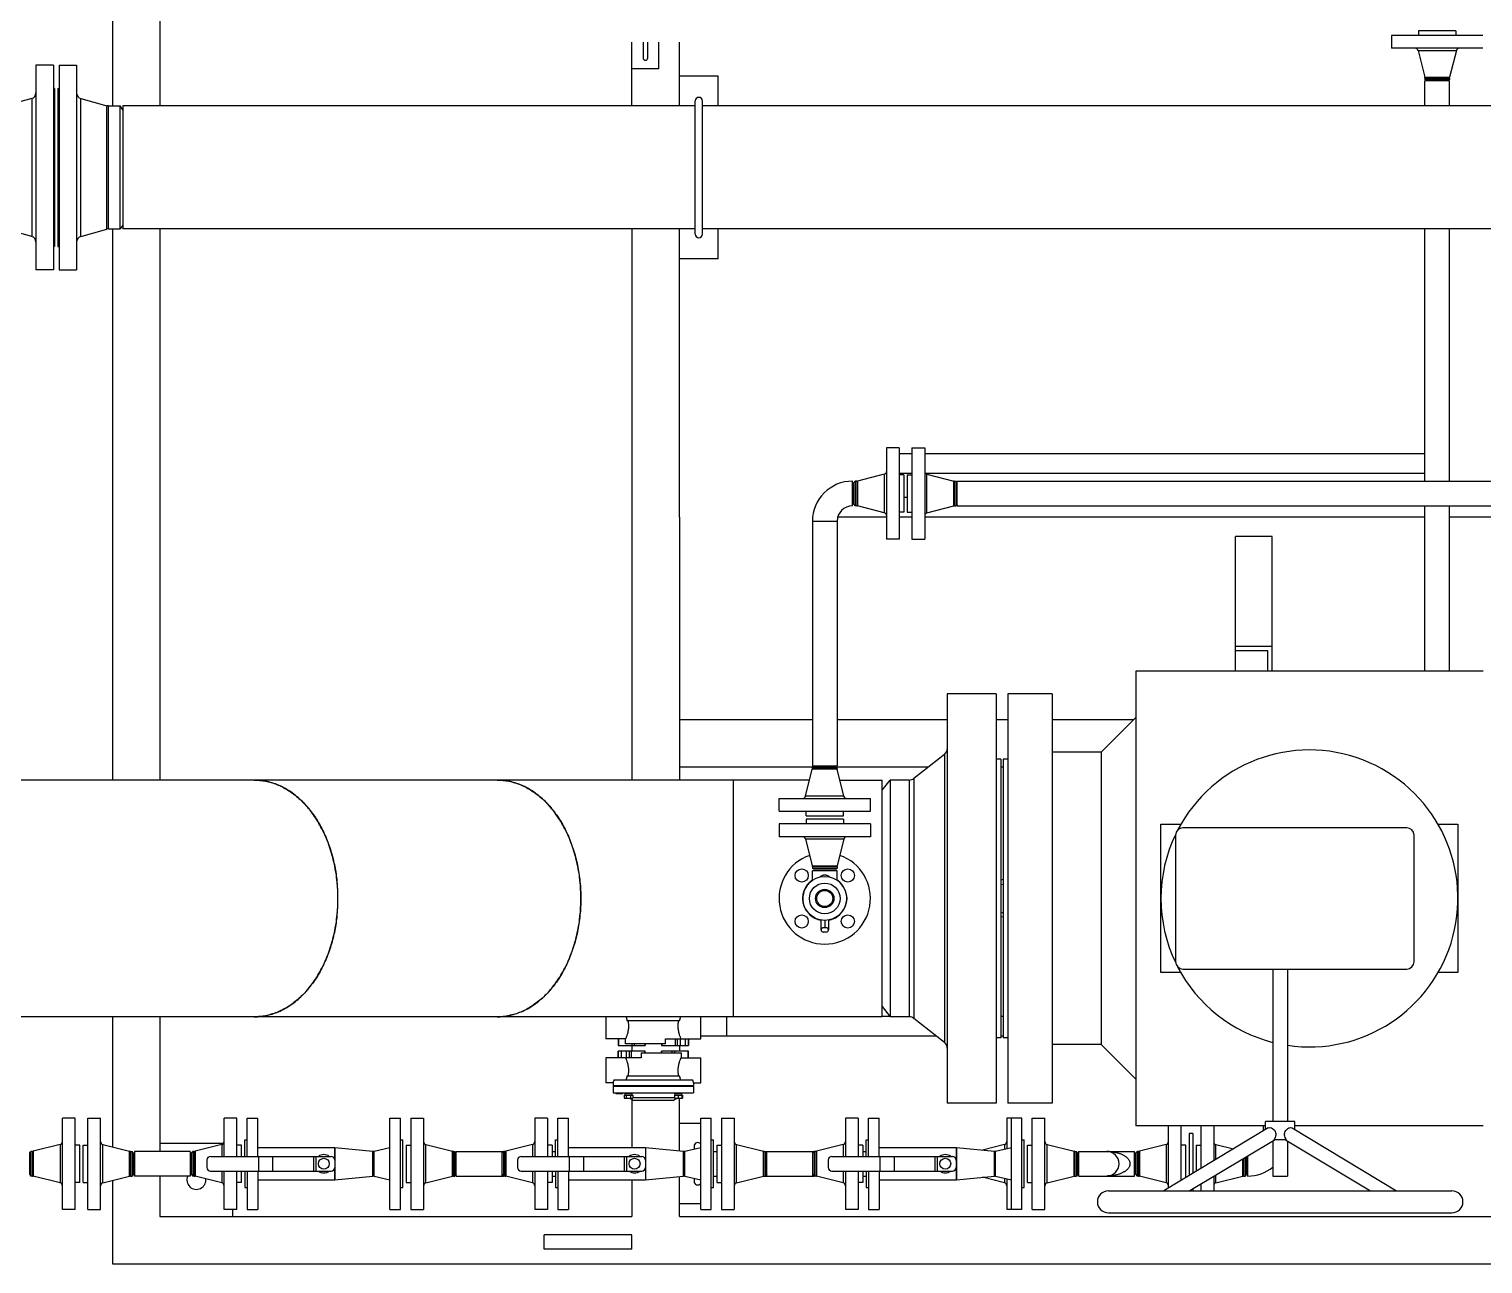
# Model space of a CAD drawing. Header units: millimetres. Extents: x 18255 to 228708, y -2217 to 146640.
# Drawn here: x 84475 to 86464, y 90208 to 91898 of the extents above; entities that cross this region are included whole.
import ezdxf

# ---------------------------------------------------------------- set-up
doc = ezdxf.new("R2010")
doc.units = ezdxf.units.MM
doc.layers.add('设备', color=8, linetype='Continuous')

msp = doc.modelspace()

# ---------------------------------------------------------------- linework, layer by layer
at = {"layer": '设备'}
for p, q in [((84588.9, 91991.5), (84588.9, 91792.5)), ((84653.9, 91991.5), (84653.9, 91792.5)), ((85299.6, 91792.5), (85299.6, 91879.8)), ((85314.9, 91879.8), (85314.9, 91858.3)), ((85321.4, 91858.3), (85321.4, 91879.8)), ((85336.6, 91843.3), (85336.6, 91879.8)), ((85364.6, 91792.5), (85364.6, 91879.8)), ((86338.7, 91889), (86338.7, 91871.5)), ((86463.7, 91889), (86338.7, 91889)), ((86375.7, 91895.4), (86375.7, 91889)), ((86426.7, 91895.4), (86375.7, 91895.4)), ((86426.7, 91895.4), (86426.7, 91889)), ((86463.7, 91871.5), (86338.7, 91871.5)), ((86375, 91868.5), (86384.2, 91831.7)), ((86375, 91868.5), (86427.4, 91868.5)), ((86427.4, 91868.5), (86418.2, 91831.7)), ((84484.4, 91848.3), (84484.4, 91568.3)), ((84508.3, 91848.3), (84484.4, 91848.3)), ((84508.3, 91848.3), (84508.3, 91568.3)), ((84516, 91848.3), (84516, 91568.3)), ((84516, 91848.3), (84539.9, 91848.3)), ((84539.9, 91848.3), (84539.9, 91568.3)), ((85336.6, 91843.3), (85299.6, 91843.3)), ((85417.6, 91833.3), (85364.6, 91833.3)), ((85417.6, 91792.5), (85417.6, 91833.3)), ((86384.4, 91830.7), (86384.2, 91831.7)), ((86384.2, 91831.7), (86418.2, 91831.7)), ((86384.4, 91830.7), (86384.4, 91828.6)), ((86384.4, 91830.7), (86418.1, 91830.7)), ((86386.4, 91827), (86384.4, 91828.6)), ((86384.4, 91828.6), (86418.1, 91828.6)), ((86384.4, 91792.5), (86384.4, 91827)), ((86418.1, 91827), (86384.4, 91827)), ((86416.1, 91827), (86418.1, 91828.6)), ((86418.1, 91830.7), (86418.2, 91831.7)), ((86418.1, 91830.7), (86418.1, 91828.6)), ((86418.1, 91792.5), (86418.1, 91827)), ((84478.6, 91802.7), (84457.4, 91796.8)), ((84478.6, 91802.7), (84478.6, 91614)), ((84509.9, 91816.3), (84508.3, 91816.3)), ((84509.9, 91816.3), (84509.9, 91600.3)), ((84514.4, 91816.3), (84514.4, 91600.3)), ((84514.4, 91816.3), (84516, 91816.3)), ((84545.8, 91614), (84545.8, 91802.7)), ((84545.8, 91802.7), (84581.4, 91792.8)), ((85386.1, 91617.3), (85386.1, 91799.3)), ((85396.1, 91617.3), (85396.1, 91799.3)), ((84581.4, 91623.9), (84581.4, 91792.8)), ((84583.5, 91792.5), (84581.4, 91792.8)), ((84583.5, 91624.2), (84583.5, 91792.5)), ((84583.5, 91792.5), (84599.5, 91792.5)), ((84603.4, 91787.3), (84599.5, 91792.5)), ((84599.5, 91624.2), (84599.5, 91792.5)), ((84603.4, 91792.5), (84603.4, 91624.2)), ((85386.1, 91792.5), (84603.4, 91792.5)), ((86907.4, 91792.5), (85396.1, 91792.5)), ((84478.6, 91614), (84457.4, 91619.9)), ((84545.8, 91614), (84581.4, 91623.9)), ((84583.5, 91624.2), (84581.4, 91623.9)), ((84583.5, 91624.2), (84599.5, 91624.2)), ((84588.9, 91624.2), (84588.9, 91229.8)), ((84603.4, 91629.3), (84599.5, 91624.2)), ((85386.1, 91624.2), (84603.4, 91624.2)), ((84653.9, 91624.2), (84653.9, 91229.8)), ((85299.6, 91624.2), (85299.6, 91229.8)), ((85364.6, 91229.8), (85364.6, 91624.2)), ((86907.4, 91624.2), (85396.1, 91624.2)), ((85417.6, 91583.3), (85417.6, 91624.2)), ((86384.4, 91279.2), (86384.4, 91624.2)), ((86418.1, 91279.2), (86418.1, 91624.2)), ((84509.9, 91600.3), (84508.3, 91600.3)), ((84514.4, 91600.3), (84516, 91600.3)), ((85417.6, 91583.3), (85364.6, 91583.3)), ((84508.3, 91568.3), (84484.4, 91568.3)), ((84516, 91568.3), (84539.9, 91568.3)), ((85647.9, 91324.8), (85647.9, 91199.8)), ((85665.4, 91324.8), (85647.9, 91324.8)), ((85665.4, 91324.8), (85665.4, 91199.8)), ((85682.7, 91324.8), (85682.7, 91199.8)), ((85682.7, 91324.8), (85700.2, 91324.8)), ((85700.2, 91324.8), (85700.2, 91199.8)), ((85682.7, 91316.8), (85665.4, 91316.8)), ((86384.4, 91316.8), (85700.2, 91316.8)), ((85644.9, 91288.6), (85608.1, 91279.3)), ((85644.9, 91288.6), (85644.9, 91236.1)), ((85682.7, 91289.8), (85665.4, 91289.8)), ((85671.8, 91287.8), (85665.4, 91287.8)), ((85671.8, 91287.8), (85671.8, 91236.8)), ((85676.3, 91287.8), (85676.3, 91236.8)), ((85676.3, 91287.8), (85682.7, 91287.8)), ((86384.4, 91289.8), (85701.2, 91289.8)), ((85703.2, 91236.1), (85703.2, 91288.6)), ((85703.2, 91288.6), (85740, 91279.3)), ((85601.4, 91245.5), (85601.4, 91279.2)), ((85603.4, 91277.2), (85604.9, 91279.2)), ((85603.4, 91247.5), (85603.4, 91277.2)), ((85604.9, 91279.2), (85604.9, 91245.5)), ((85607.1, 91279.2), (85604.9, 91279.2)), ((85607.1, 91279.2), (85608.1, 91279.3)), ((85607.1, 91279.2), (85607.1, 91245.5)), ((85608.1, 91279.3), (85608.1, 91245.4)), ((85740, 91245.4), (85740, 91279.3)), ((85741, 91279.2), (85740, 91279.3)), ((85741, 91245.5), (85741, 91279.2)), ((85741, 91279.2), (85743.2, 91279.2)), ((85744.7, 91277.2), (85743.2, 91279.2)), ((85743.2, 91245.5), (85743.2, 91279.2)), ((85744.7, 91245.5), (85744.7, 91279.2)), ((85744.7, 91279.2), (87069.3, 91279.2)), ((85603.4, 91256.8), (85601.4, 91256.8)), ((85603.4, 91247.5), (85604.9, 91245.5)), ((85607.1, 91245.5), (85604.9, 91245.5)), ((85607.1, 91245.5), (85608.1, 91245.4)), ((85644.9, 91236.1), (85608.1, 91245.4)), ((85676.3, 91256.8), (85671.8, 91256.8)), ((85703.2, 91236.1), (85740, 91245.4)), ((85741, 91245.5), (85740, 91245.4)), ((85741, 91245.5), (85743.2, 91245.5)), ((85744.7, 91247.5), (85743.2, 91245.5)), ((85744.7, 91245.5), (87069.3, 91245.5)), ((86384.4, 91019.3), (86384.4, 91245.5)), ((86418.1, 91019.3), (86418.1, 91245.5)), ((84588.9, 91229.8), (84588.9, 90870.3)), ((84653.9, 91229.8), (84653.9, 90870.3)), ((85299.6, 91229.8), (85299.6, 90870.3)), ((85364.6, 91229.8), (85364.6, 90870.3)), ((85546.6, 91224.3), (85546.6, 90889.6)), ((85546.6, 91224.3), (85580.3, 91224.3)), ((85647.9, 91229.8), (85580.3, 91229.8)), ((85580.3, 91224.3), (85580.3, 90889.6)), ((85671.8, 91236.8), (85665.4, 91236.8)), ((85682.7, 91229.8), (85665.4, 91229.8)), ((85676.3, 91236.8), (85682.7, 91236.8)), ((86384.4, 91229.8), (85700.2, 91229.8)), ((86907.4, 91229.8), (86418.1, 91229.8)), ((86125.4, 91019.3), (86125.4, 91203.3)), ((86175.4, 91203.3), (86125.4, 91203.3)), ((86175.4, 91019.3), (86175.4, 91203.3)), ((85665.4, 91199.8), (85647.9, 91199.8)), ((85682.7, 91199.8), (85700.2, 91199.8)), ((86125.4, 91053.3), (86175.4, 91053.3)), ((86169.4, 91047.3), (86125.4, 91047.3)), ((86169.4, 91019.3), (86169.4, 91047.3)), ((85988.8, 91019.3), (85988.8, 90397.3)), ((86464, 91019.3), (85988.8, 91019.3)), ((85731, 90988.3), (85731, 90428.3)), ((85798, 90988.3), (85731, 90988.3)), ((85798, 90988.3), (85798, 90428.3)), ((85813.8, 90988.3), (85813.8, 90428.3)), ((85874.4, 90988.3), (85813.8, 90988.3)), ((85874.4, 90988.3), (85874.4, 90428.3)), ((85364.6, 90953.3), (85546.6, 90953.3)), ((85580.3, 90953.3), (85731, 90953.3)), ((85798, 90953.3), (85813.8, 90953.3)), ((85874.4, 90953.3), (85986.4, 90953.3)), ((85988.8, 90955.7), (85941.4, 90908.3)), ((85727.2, 90905.3), (85685.2, 90872.4)), ((85727.2, 90905.3), (85727.2, 90511.3)), ((85941.4, 90908.3), (85874.4, 90908.3)), ((85941.4, 90908.3), (85941.4, 90508.3)), ((85364.6, 90888.3), (85546.9, 90888.3)), ((85537.2, 90848.2), (85546.4, 90885)), ((85546.6, 90885.9), (85546.4, 90885)), ((85580.4, 90885), (85546.4, 90885)), ((85548.6, 90889.6), (85546.6, 90888.1)), ((85546.6, 90889.6), (85580.3, 90889.6)), ((85546.6, 90885.9), (85546.6, 90888.1)), ((85580.3, 90888.1), (85546.6, 90888.1)), ((85580.3, 90885.9), (85546.6, 90885.9)), ((85578.3, 90889.6), (85580.3, 90888.1)), ((85580, 90888.3), (85705.5, 90888.3)), ((85580.3, 90885.9), (85580.3, 90888.1)), ((85580.3, 90885.9), (85580.4, 90885)), ((85589.6, 90848.2), (85580.4, 90885)), ((85804.4, 90898.8), (85798, 90898.8)), ((85804.4, 90898.8), (85804.4, 90517.8)), ((85804.4, 90888.3), (85807.4, 90888.3)), ((85807.4, 90898.8), (85807.4, 90517.8)), ((85813.8, 90898.8), (85807.4, 90898.8)), ((85542.7, 90870.3), (84459.8, 90870.3)), ((85438.4, 90546.4), (85438.4, 90870.3)), ((85584.1, 90870.3), (85642, 90870.3)), ((85642, 90546.4), (85642, 90870.3)), ((85642, 90856.3), (85652.8, 90870.3)), ((85652.8, 90870.3), (85652.8, 90546.4)), ((85679.1, 90870.3), (85652.8, 90870.3)), ((85679.1, 90870.3), (85679.1, 90546.4)), ((85685.2, 90872.4), (85685.2, 90544.3)), ((85500.9, 90827.6), (85500.9, 90845.1)), ((85500.9, 90845.1), (85625.9, 90845.1)), ((85589.6, 90848.2), (85537.2, 90848.2)), ((85625.9, 90827.6), (85625.9, 90845.1)), ((85500.9, 90827.6), (85625.9, 90827.6)), ((85537.9, 90821.2), (85537.9, 90827.6)), ((85588.9, 90821.2), (85588.9, 90827.6)), ((85500.9, 90810.3), (85500.9, 90792.8)), ((85625.9, 90810.3), (85500.9, 90810.3)), ((85537.9, 90821.2), (85588.9, 90821.2)), ((85537.9, 90816.7), (85537.9, 90810.3)), ((85588.9, 90816.7), (85537.9, 90816.7)), ((85588.9, 90816.7), (85588.9, 90810.3)), ((85625.9, 90810.3), (85625.9, 90792.8)), ((86023.3, 90606.8), (86023.3, 90809.9)), ((86023.3, 90809.9), (86051.2, 90809.9)), ((86359.5, 90804.9), (86053.3, 90804.9)), ((86401.9, 90809.9), (86429.5, 90809.9)), ((86429.5, 90809.9), (86429.5, 90606.8)), ((85625.9, 90792.8), (85500.9, 90792.8)), ((85537.2, 90789.8), (85546.4, 90753)), ((85537.2, 90789.8), (85589.6, 90789.8)), ((85589.6, 90789.8), (85580.4, 90753)), ((86043.3, 90794.9), (86043.3, 90621.8)), ((86369.5, 90621.8), (86369.5, 90794.9)), ((85546.6, 90752), (85546.4, 90753)), ((85546.4, 90753), (85580.4, 90753)), ((85546.6, 90752), (85546.6, 90749.9)), ((85546.6, 90752), (85580.3, 90752)), ((85548.6, 90748.3), (85546.6, 90749.9)), ((85546.6, 90749.9), (85580.3, 90749.9)), ((85546.6, 90733.1), (85546.6, 90746.3)), ((85580.3, 90746.3), (85546.6, 90746.3)), ((85578.3, 90748.3), (85548.6, 90748.3)), ((85578.3, 90748.3), (85580.3, 90749.9)), ((85580.3, 90752), (85580.4, 90753)), ((85580.3, 90752), (85580.3, 90749.9)), ((85580.3, 90733.1), (85580.3, 90746.3)), ((85807.4, 90734.1), (85804.4, 90733.3)), ((85804.4, 90727.2), (85807.4, 90727.8)), ((85804.4, 90689.5), (85807.4, 90688.8)), ((85558.4, 90665.3), (85558.4, 90678.8)), ((85565.4, 90668.3), (85561.4, 90668.3)), ((85563.4, 90678.3), (85563.4, 90668.3)), ((85568.4, 90678.8), (85568.4, 90665.3)), ((85807.4, 90682.6), (85804.4, 90683.3)), ((85565.4, 90662.3), (85561.4, 90662.3)), ((86051.2, 90606.8), (86023.3, 90606.8)), ((86053.3, 90611.8), (86359.5, 90611.8)), ((86176.4, 90611.8), (86176.4, 90403.3)), ((86196.4, 90611.8), (86196.4, 90403.3)), ((86429.5, 90606.8), (86401.9, 90606.8)), ((85642, 90546.4), (84459.8, 90546.4)), ((84588.9, 90546.4), (84588.9, 90368.4)), ((84653.9, 90546.4), (84653.9, 90362.3)), ((85263.9, 90546.4), (85263.9, 90516.3)), ((85275, 90546.4), (85275, 90546.3)), ((85382.8, 90546.3), (85275, 90546.3)), ((85382.8, 90546.3), (85382.8, 90546.4)), ((85393.9, 90516.3), (85393.9, 90546.4)), ((85428.9, 90546.4), (85428.9, 90519.8)), ((85642, 90560.4), (85652.8, 90546.4)), ((85652.8, 90546.8), (85642, 90546.8)), ((85679.1, 90546.4), (85652.8, 90546.4)), ((85807.4, 90546.8), (85804.4, 90546.8)), ((85292.9, 90541.3), (85364.9, 90541.3)), ((85727.2, 90511.3), (85685.2, 90544.3)), ((85290.9, 90516.3), (85263.9, 90516.3)), ((85280.8, 90516.3), (85280.8, 90507.3)), ((85280.8, 90507.3), (85317.8, 90507.3)), ((85281.4, 90516.3), (85281.4, 90507.3)), ((85290.9, 90509.3), (85290.9, 90516.3)), ((85345.4, 90509.3), (85290.9, 90509.3)), ((85299.4, 90509.3), (85299.4, 90507.3)), ((85299.6, 90507.3), (85299.6, 90499.3)), ((85302.9, 90509.3), (85302.9, 90507.3)), ((85317.1, 90509.3), (85317.1, 90507.3)), ((85317.8, 90509.3), (85317.8, 90507.3)), ((85340, 90509.3), (85340, 90507.3)), ((85340, 90507.3), (85377, 90507.3)), ((85340.7, 90509.3), (85340.7, 90507.3)), ((85345.4, 90509.3), (85345.4, 90516.3)), ((85345.4, 90516.3), (85377, 90516.3)), ((85358.8, 90516.3), (85358.8, 90507.3)), ((85361.6, 90516.3), (85361.6, 90507.3)), ((85364.6, 90507.3), (85364.6, 90499.3)), ((85365.5, 90516.3), (85365.5, 90507.3)), ((85372.6, 90516.3), (85372.6, 90507.3)), ((85376.4, 90516.3), (85376.4, 90507.3)), ((85377, 90516.3), (85377, 90507.3)), ((85377, 90516.3), (85393.9, 90516.3)), ((85716.3, 90519.8), (85393.9, 90519.8)), ((85804.4, 90517.8), (85798, 90517.8)), ((85807.4, 90519.8), (85804.4, 90519.8)), ((85813.8, 90517.8), (85807.4, 90517.8)), ((85941.4, 90508.3), (85874.4, 90508.3)), ((85988.8, 90461), (85941.4, 90508.3)), ((85263.9, 90490.3), (85263.9, 90456.3)), ((85280.8, 90490.3), (85263.9, 90490.3)), ((85280.8, 90490.3), (85280.8, 90499.3)), ((85317.8, 90499.3), (85280.8, 90499.3)), ((85312.4, 90490.3), (85280.8, 90490.3)), ((85281.4, 90490.3), (85281.4, 90499.3)), ((85285.3, 90490.3), (85285.3, 90499.3)), ((85292.3, 90490.3), (85292.3, 90499.3)), ((85296.2, 90490.3), (85296.2, 90499.3)), ((85299, 90490.3), (85299, 90499.3)), ((85312.4, 90497.3), (85312.4, 90490.3)), ((85312.4, 90497.3), (85366.9, 90497.3)), ((85317.1, 90497.3), (85317.1, 90499.3)), ((85317.8, 90497.3), (85317.8, 90499.3)), ((85340, 90497.3), (85340, 90499.3)), ((85377, 90499.3), (85340, 90499.3)), ((85340.7, 90497.3), (85340.7, 90499.3)), ((85354.9, 90497.3), (85354.9, 90499.3)), ((85358.4, 90497.3), (85358.4, 90499.3)), ((85366.9, 90497.3), (85366.9, 90490.3)), ((85366.9, 90490.3), (85393.9, 90490.3)), ((85376.4, 90490.3), (85376.4, 90499.3)), ((85377, 90490.3), (85377, 90499.3)), ((85393.9, 90456.3), (85393.9, 90490.3)), ((85273.9, 90456.3), (85263.9, 90456.3)), ((85273.9, 90456.3), (85273.9, 90452.3)), ((85273.9, 90452.3), (85383.9, 90452.3)), ((85273.9, 90451.3), (85273.9, 90442.3)), ((85273.9, 90451.3), (85383.9, 90451.3)), ((85275, 90460.3), (85382.8, 90460.3)), ((85278.9, 90452.3), (85278.9, 90451.3)), ((85364.9, 90465.3), (85292.9, 90465.3)), ((85378.9, 90452.3), (85378.9, 90451.3)), ((85383.9, 90456.3), (85383.9, 90452.3)), ((85383.9, 90456.3), (85393.9, 90456.3)), ((85383.9, 90451.3), (85383.9, 90442.3)), ((85273.9, 90442.3), (85383.9, 90442.3)), ((85277.5, 90442.3), (85277.5, 90441.3)), ((85277.5, 90441.3), (85287, 90441.3)), ((85287, 90442.3), (85287, 90441.3)), ((85288.9, 90439.3), (85288.9, 90435.3)), ((85288.9, 90439.3), (85300.9, 90439.3)), ((85288.9, 90435.3), (85300.9, 90435.3)), ((85289.4, 90442.3), (85289.4, 90441.3)), ((85289.4, 90441.3), (85300.4, 90441.3)), ((85290.4, 90441.3), (85290.4, 90439.3)), ((85291.9, 90439.3), (85291.9, 90435.3)), ((85297.9, 90439.3), (85297.9, 90435.3)), ((85299.4, 90441.3), (85299.4, 90439.3)), ((85299.6, 90433.2), (85299.6, 90367.4)), ((85300.4, 90442.3), (85300.4, 90441.3)), ((85300.9, 90439.3), (85300.9, 90435.3)), ((85300.9, 90435.9), (85357.7, 90435.9)), ((85303.4, 90432.3), (85354.4, 90432.3)), ((85357.4, 90442.3), (85357.4, 90441.3)), ((85357.4, 90441.3), (85368.4, 90441.3)), ((85357.7, 90439.3), (85357.7, 90435.3)), ((85357.7, 90439.3), (85368.9, 90439.3)), ((85357.7, 90435.3), (85368.9, 90435.3)), ((85358.4, 90441.3), (85358.4, 90439.3)), ((85362.9, 90439.3), (85362.9, 90435.3)), ((85364.6, 90363.1), (85364.6, 90435.3)), ((85367.4, 90441.3), (85367.4, 90439.3)), ((85368.1, 90439.3), (85368.1, 90435.3)), ((85368.4, 90442.3), (85368.4, 90441.3)), ((85368.9, 90439.3), (85368.9, 90435.3)), ((85798, 90428.3), (85731, 90428.3)), ((85874.4, 90428.3), (85813.8, 90428.3)), ((84520.5, 90282.9), (84520.5, 90407.9)), ((84538, 90407.9), (84520.5, 90407.9)), ((84538, 90282.9), (84538, 90407.9)), ((84555.3, 90282.9), (84555.3, 90407.9)), ((84555.3, 90407.9), (84572.8, 90407.9)), ((84572.8, 90282.9), (84572.8, 90407.9)), ((84741.8, 90355.4), (84741.8, 90407.9)), ((84759.3, 90407.9), (84741.8, 90407.9)), ((84759.3, 90355.4), (84759.3, 90407.9)), ((84773.2, 90355.4), (84773.2, 90407.9)), ((84773.2, 90407.9), (84787.7, 90407.9)), ((84787.7, 90355.4), (84787.7, 90407.9)), ((84968.7, 90282.9), (84968.7, 90407.9)), ((84968.7, 90407.9), (84983.2, 90407.9)), ((84983.2, 90282.9), (84983.2, 90407.9)), ((84997.1, 90407.9), (84997.1, 90282.9)), ((84997.1, 90407.9), (85014.6, 90407.9)), ((85014.6, 90407.9), (85014.6, 90282.9)), ((85166.8, 90407.9), (85166.8, 90355.4)), ((85184.3, 90407.9), (85166.8, 90407.9)), ((85184.3, 90407.9), (85184.3, 90355.4)), ((85198.2, 90355.4), (85198.2, 90407.9)), ((85198.2, 90407.9), (85212.7, 90407.9)), ((85212.7, 90355.4), (85212.7, 90407.9)), ((85393.7, 90282.9), (85393.7, 90407.9)), ((85393.7, 90407.9), (85408.2, 90407.9)), ((85408.2, 90282.9), (85408.2, 90407.9)), ((85422.1, 90407.9), (85422.1, 90282.9)), ((85422.1, 90407.9), (85439.6, 90407.9)), ((85439.6, 90407.9), (85439.6, 90282.9)), ((85591.8, 90407.9), (85591.8, 90355.4)), ((85609.3, 90407.9), (85591.8, 90407.9)), ((85609.3, 90407.9), (85609.3, 90355.4)), ((85623.2, 90355.4), (85623.2, 90407.9)), ((85623.2, 90407.9), (85637.7, 90407.9)), ((85637.7, 90355.4), (85637.7, 90407.9)), ((85812.3, 90407.9), (85812.3, 90366)), ((85833.2, 90407.9), (85812.3, 90407.9)), ((85818.7, 90282.9), (85818.7, 90407.9)), ((85833.2, 90282.9), (85833.2, 90407.9)), ((85847.1, 90282.9), (85847.1, 90407.9)), ((85847.1, 90407.9), (85864.6, 90407.9)), ((85864.6, 90282.9), (85864.6, 90407.9)), ((85393.7, 90400.4), (85364.6, 90400.4)), ((86166.4, 90397.3), (85988.8, 90397.3)), ((86170.1, 90394.3), (86027.3, 90308.3)), ((86033.6, 90312.1), (86033.6, 90397.3)), ((86051.1, 90322.7), (86051.1, 90397.3)), ((86062, 90386.9), (86062, 90329.2)), ((86067, 90386.9), (86062, 90386.9)), ((86067, 90386.9), (86067, 90332.2)), ((86077.9, 90397.3), (86077.9, 90338.8)), ((86095.4, 90397.3), (86095.4, 90349.3)), ((86163.1, 90397.3), (86163.1, 90390)), ((86166.4, 90392), (86166.4, 90403.3)), ((86206.4, 90403.3), (86166.4, 90403.3)), ((86170.1, 90394.3), (86172.3, 90394.8)), ((86200.5, 90394.8), (86202.7, 90394.3)), ((86202.7, 90394.3), (86345.5, 90308.3)), ((86206.4, 90392), (86206.4, 90403.3)), ((86464, 90397.3), (86206.4, 90397.3)), ((84517.5, 90371.7), (84480.7, 90362.4)), ((84517.5, 90371.7), (84517.5, 90319.2)), ((84544.4, 90370.9), (84538, 90370.9)), ((84544.4, 90319.9), (84544.4, 90370.9)), ((84548.9, 90319.9), (84548.9, 90370.9)), ((84548.9, 90370.9), (84555.3, 90370.9)), ((84575.8, 90319.2), (84575.8, 90371.7)), ((84575.8, 90371.7), (84612.6, 90362.4)), ((84741.1, 90373.3), (84653.9, 90373.3)), ((84738.8, 90371.7), (84702, 90362.4)), ((84738.8, 90371.7), (84738.8, 90355.4)), ((84765.7, 90370.9), (84759.3, 90370.9)), ((84765.7, 90355.4), (84765.7, 90370.9)), ((84770.2, 90355.4), (84770.2, 90377.9)), ((84770.2, 90377.9), (84773.2, 90377.9)), ((84787.7, 90367.4), (84893, 90367.4)), ((84893, 90367.4), (84893, 90351.9)), ((84893, 90367.4), (84893.4, 90367.4)), ((84893.4, 90367.4), (84893.4, 90350.4)), ((84893.4, 90367.4), (84945.4, 90362.5)), ((84947, 90362.6), (84968.7, 90367.4)), ((84983.2, 90377.9), (84986.2, 90377.9)), ((84986.2, 90312.9), (84986.2, 90377.9)), ((84990.7, 90370.9), (84990.7, 90319.9)), ((84990.7, 90370.9), (84997.1, 90370.9)), ((85017.6, 90319.2), (85017.6, 90371.7)), ((85017.6, 90371.7), (85054.4, 90362.4)), ((85163.8, 90371.7), (85127, 90362.4)), ((85163.8, 90371.7), (85163.8, 90355.4)), ((85190.7, 90370.9), (85184.3, 90370.9)), ((85190.7, 90370.9), (85190.7, 90355.4)), ((85195.2, 90355.4), (85195.2, 90377.9)), ((85195.2, 90377.9), (85198.2, 90377.9)), ((85212.7, 90367.4), (85318, 90367.4)), ((85318, 90367.4), (85318, 90351.9)), ((85318, 90367.4), (85318.4, 90367.4)), ((85318.4, 90367.4), (85318.4, 90350.4)), ((85318.4, 90367.4), (85370.4, 90362.5)), ((85372, 90362.6), (85393.7, 90367.4)), ((85384.6, 90369.4), (85384.6, 90365.4)), ((85408.2, 90377.9), (85411.2, 90377.9)), ((85411.2, 90312.9), (85411.2, 90377.9)), ((85415.7, 90370.9), (85415.7, 90319.9)), ((85415.7, 90370.9), (85422.1, 90370.9)), ((85442.6, 90319.2), (85442.6, 90371.7)), ((85442.6, 90371.7), (85479.4, 90362.4)), ((85588.8, 90371.7), (85552, 90362.4)), ((85588.8, 90371.7), (85588.8, 90355.4)), ((85615.7, 90370.9), (85609.3, 90370.9)), ((85615.7, 90370.9), (85615.7, 90355.4)), ((85620.2, 90355.4), (85620.2, 90377.9)), ((85620.2, 90377.9), (85623.2, 90377.9)), ((85637.7, 90367.4), (85743, 90367.4)), ((85743, 90367.4), (85743, 90351.9)), ((85743, 90367.4), (85743.4, 90367.4)), ((85743.4, 90367.4), (85743.4, 90350.4)), ((85743.4, 90367.4), (85795.4, 90362.5)), ((85809.3, 90371.7), (85779, 90364.1)), ((85797, 90362.6), (85818.7, 90367.4)), ((85809.3, 90371.7), (85809.3, 90365.3)), ((85833.2, 90377.9), (85836.2, 90377.9)), ((85836.2, 90312.9), (85836.2, 90377.9)), ((85840.7, 90319.9), (85840.7, 90370.9)), ((85840.7, 90370.9), (85847.1, 90370.9)), ((85867.6, 90319.2), (85867.6, 90371.7)), ((85867.6, 90371.7), (85904.4, 90362.4)), ((86030.6, 90371.7), (85993.8, 90362.4)), ((86030.6, 90371.7), (86030.6, 90319.2)), ((86057.5, 90370.9), (86051.1, 90370.9)), ((86057.5, 90326.5), (86057.5, 90370.9)), ((86179.3, 90378.3), (86063, 90308.3)), ((86071.5, 90370.9), (86071.5, 90334.9)), ((86071.5, 90370.9), (86077.9, 90370.9)), ((86098.4, 90351.1), (86098.4, 90371.7)), ((86098.4, 90371.7), (86122.5, 90365.6)), ((86176.4, 90376.6), (86176.4, 90328.3)), ((86195.1, 90378.3), (86177.7, 90378.3)), ((86193.5, 90378.3), (86309.8, 90308.3)), ((86196.4, 90376.6), (86196.4, 90328.3)), ((84476, 90360.3), (84477.5, 90362.3)), ((84476, 90330.6), (84476, 90360.3)), ((84477.5, 90362.3), (84477.5, 90328.6)), ((84479.7, 90362.3), (84477.5, 90362.3)), ((84479.7, 90362.3), (84480.7, 90362.4)), ((84479.7, 90362.3), (84479.7, 90328.6)), ((84480.7, 90362.4), (84480.7, 90328.5)), ((84612.6, 90328.5), (84612.6, 90362.4)), ((84613.6, 90362.3), (84612.6, 90362.4)), ((84613.6, 90328.6), (84613.6, 90362.3)), ((84613.6, 90362.3), (84615.8, 90362.3)), ((84617.3, 90360.3), (84615.8, 90362.3)), ((84615.8, 90328.6), (84615.8, 90362.3)), ((84617.3, 90360.3), (84617.3, 90330.6)), ((84619.3, 90362.3), (84619.3, 90328.6)), ((84695.3, 90362.3), (84619.3, 90362.3)), ((84695.3, 90362.3), (84695.3, 90328.6)), ((84697.3, 90360.3), (84698.8, 90362.3)), ((84697.3, 90330.6), (84697.3, 90360.3)), ((84698.8, 90362.3), (84698.8, 90328.6)), ((84701, 90362.3), (84698.8, 90362.3)), ((84701, 90362.3), (84702, 90362.4)), ((84701, 90362.3), (84701, 90328.6)), ((84702, 90362.4), (84702, 90328.5)), ((84718.2, 90350.4), (84718.2, 90340.4)), ((84723.2, 90355.4), (84888.2, 90355.4)), ((84788.9, 90355.4), (84788.9, 90335.4)), ((84808.2, 90355.4), (84808.2, 90335.4)), ((84864, 90355.4), (84864, 90335.4)), ((84867.2, 90355.4), (84867.2, 90335.4)), ((84893.2, 90350.4), (84893.2, 90340.4)), ((84893.4, 90350.4), (84893.4, 90323.5)), ((84945.4, 90328.4), (84945.4, 90362.5)), ((84947, 90328.3), (84947, 90362.6)), ((85054.4, 90328.5), (85054.4, 90362.4)), ((85055.4, 90362.3), (85054.4, 90362.4)), ((85055.4, 90328.6), (85055.4, 90362.3)), ((85055.4, 90362.3), (85057.6, 90362.3)), ((85059.1, 90360.3), (85057.6, 90362.3)), ((85057.6, 90328.6), (85057.6, 90362.3)), ((85059.1, 90328.6), (85059.1, 90362.3)), ((85059.1, 90362.3), (85123.8, 90362.3)), ((85122.3, 90328.6), (85122.3, 90362.3)), ((85122.3, 90360.3), (85123.8, 90362.3)), ((85123.8, 90362.3), (85123.8, 90328.6)), ((85126, 90362.3), (85123.8, 90362.3)), ((85126, 90362.3), (85127, 90362.4)), ((85126, 90362.3), (85126, 90328.6)), ((85127, 90362.4), (85127, 90328.5)), ((85143.2, 90350.4), (85143.2, 90340.4)), ((85148.2, 90355.4), (85313.2, 90355.4)), ((85190.7, 90362.3), (85195.2, 90362.3)), ((85213.9, 90355.4), (85213.9, 90335.4)), ((85233.2, 90355.4), (85233.2, 90335.4)), ((85289, 90355.4), (85289, 90335.4)), ((85292.2, 90355.4), (85292.2, 90335.4)), ((85318.2, 90350.4), (85318.2, 90340.4)), ((85318.4, 90350.4), (85318.4, 90323.5)), ((85370.4, 90328.4), (85370.4, 90362.5)), ((85372, 90328.3), (85372, 90362.6)), ((85411.2, 90362.3), (85415.7, 90362.3)), ((85479.4, 90328.5), (85479.4, 90362.4)), ((85480.4, 90362.3), (85479.4, 90362.4)), ((85480.4, 90328.6), (85480.4, 90362.3)), ((85480.4, 90362.3), (85482.6, 90362.3)), ((85484.1, 90360.3), (85482.6, 90362.3)), ((85482.6, 90328.6), (85482.6, 90362.3)), ((85482.6, 90362.3), (85548.8, 90362.3)), ((85484.1, 90328.6), (85484.1, 90362.3)), ((85547.3, 90328.6), (85547.3, 90362.3)), ((85547.3, 90360.3), (85548.8, 90362.3)), ((85548.8, 90362.3), (85548.8, 90328.6)), ((85551, 90362.3), (85548.8, 90362.3)), ((85551, 90362.3), (85552, 90362.4)), ((85551, 90362.3), (85551, 90328.6)), ((85552, 90362.4), (85552, 90328.5)), ((85568.2, 90350.4), (85568.2, 90340.4)), ((85573.2, 90355.4), (85738.2, 90355.4)), ((85615.7, 90362.3), (85620.2, 90362.3)), ((85638.9, 90355.4), (85638.9, 90335.4)), ((85658.2, 90355.4), (85658.2, 90335.4)), ((85714, 90355.4), (85714, 90335.4)), ((85717.2, 90355.4), (85717.2, 90335.4)), ((85743.2, 90350.4), (85743.2, 90340.4)), ((85743.4, 90350.4), (85743.4, 90323.5)), ((85795.4, 90328.4), (85795.4, 90362.5)), ((85797, 90328.3), (85797, 90362.6)), ((85904.4, 90328.5), (85904.4, 90362.4)), ((85905.4, 90362.3), (85904.4, 90362.4)), ((85905.4, 90328.6), (85905.4, 90362.3)), ((85905.4, 90362.3), (85907.6, 90362.3)), ((85909.1, 90360.3), (85907.6, 90362.3)), ((85907.6, 90328.6), (85907.6, 90362.3)), ((85909.1, 90360.3), (85909.1, 90330.6)), ((85911.1, 90328.6), (85911.1, 90362.3)), ((85911.1, 90362.3), (85949.1, 90362.3)), ((85949.1, 90362.3), (85987.1, 90362.3)), ((85987.1, 90328.6), (85987.1, 90362.3)), ((85989.1, 90360.3), (85990.6, 90362.3)), ((85989.1, 90330.6), (85989.1, 90360.3)), ((85990.6, 90362.3), (85990.6, 90328.6)), ((85992.8, 90362.3), (85990.6, 90362.3)), ((85992.8, 90362.3), (85993.8, 90362.4)), ((85992.8, 90362.3), (85992.8, 90328.6)), ((85993.8, 90362.4), (85993.8, 90328.5)), ((86135.2, 90328.5), (86135.2, 90351.8)), ((86136.2, 90328.6), (86136.2, 90352.4)), ((86138.4, 90328.6), (86138.4, 90353.7)), ((86139.9, 90354.6), (86139.9, 90330.6)), ((86141.9, 90355.8), (86141.9, 90328.6)), ((84476, 90330.6), (84477.5, 90328.6)), ((84479.7, 90328.6), (84477.5, 90328.6)), ((84479.7, 90328.6), (84480.7, 90328.5)), ((84517.5, 90319.2), (84480.7, 90328.5)), ((84575.8, 90319.2), (84612.6, 90328.5)), ((84613.6, 90328.6), (84612.6, 90328.5)), ((84613.6, 90328.6), (84615.8, 90328.6)), ((84617.3, 90330.6), (84615.8, 90328.6)), ((84695.3, 90328.6), (84619.3, 90328.6)), ((84653.9, 90328.6), (84653.9, 90273.3)), ((84697.3, 90330.6), (84698.8, 90328.6)), ((84701, 90328.6), (84698.8, 90328.6)), ((84701, 90328.6), (84702, 90328.5)), ((84738.8, 90319.2), (84702, 90328.5)), ((84723.2, 90335.4), (84888.2, 90335.4)), ((84738.8, 90335.4), (84738.8, 90319.2)), ((84741.8, 90282.9), (84741.8, 90335.4)), ((84759.3, 90282.9), (84759.3, 90335.4)), ((84765.7, 90319.9), (84765.7, 90335.4)), ((84770.2, 90335.4), (84770.2, 90312.9)), ((84773.2, 90335.4), (84773.2, 90282.9)), ((84787.7, 90335.4), (84787.7, 90282.9)), ((84893, 90339), (84893, 90323.4)), ((84893.4, 90323.5), (84945.4, 90328.4)), ((84947, 90328.3), (84968.7, 90323.4)), ((85017.6, 90319.2), (85054.4, 90328.5)), ((85055.4, 90328.6), (85054.4, 90328.5)), ((85055.4, 90328.6), (85057.6, 90328.6)), ((85059.1, 90330.6), (85057.6, 90328.6)), ((85059.1, 90328.6), (85123.8, 90328.6)), ((85122.3, 90330.6), (85123.8, 90328.6)), ((85126, 90328.6), (85123.8, 90328.6)), ((85126, 90328.6), (85127, 90328.5)), ((85163.8, 90319.2), (85127, 90328.5)), ((85148.2, 90335.4), (85313.2, 90335.4)), ((85163.8, 90335.4), (85163.8, 90319.2)), ((85166.8, 90335.4), (85166.8, 90282.9)), ((85184.3, 90335.4), (85184.3, 90282.9)), ((85190.7, 90335.4), (85190.7, 90319.9)), ((85190.7, 90328.6), (85195.2, 90328.6)), ((85195.2, 90335.4), (85195.2, 90312.9)), ((85198.2, 90335.4), (85198.2, 90282.9)), ((85212.7, 90335.4), (85212.7, 90282.9)), ((85318, 90339), (85318, 90323.4)), ((85318.4, 90323.5), (85370.4, 90328.4)), ((85364.6, 90273.3), (85364.6, 90327.8)), ((85372, 90328.3), (85393.7, 90323.4)), ((85411.2, 90328.6), (85415.7, 90328.6)), ((85442.6, 90319.2), (85479.4, 90328.5)), ((85480.4, 90328.6), (85479.4, 90328.5)), ((85480.4, 90328.6), (85482.6, 90328.6)), ((85484.1, 90330.6), (85482.6, 90328.6)), ((85482.6, 90328.6), (85548.8, 90328.6)), ((85547.3, 90330.6), (85548.8, 90328.6)), ((85551, 90328.6), (85548.8, 90328.6)), ((85551, 90328.6), (85552, 90328.5)), ((85588.8, 90319.2), (85552, 90328.5)), ((85573.2, 90335.4), (85738.2, 90335.4)), ((85588.8, 90335.4), (85588.8, 90319.2)), ((85591.8, 90335.4), (85591.8, 90282.9)), ((85609.3, 90335.4), (85609.3, 90282.9)), ((85615.7, 90335.4), (85615.7, 90319.9)), ((85615.7, 90328.6), (85620.2, 90328.6)), ((85620.2, 90335.4), (85620.2, 90312.9)), ((85623.2, 90335.4), (85623.2, 90282.9)), ((85637.7, 90335.4), (85637.7, 90282.9)), ((85743, 90339), (85743, 90323.4)), ((85743.4, 90323.5), (85795.4, 90328.4)), ((85809.3, 90319.2), (85779, 90326.8)), ((85797, 90328.3), (85818.7, 90323.4)), ((85867.6, 90319.2), (85904.4, 90328.5)), ((85905.4, 90328.6), (85904.4, 90328.5)), ((85905.4, 90328.6), (85907.6, 90328.6)), ((85909.1, 90330.6), (85907.6, 90328.6)), ((85911.1, 90328.6), (85949.1, 90328.6)), ((85949.1, 90328.6), (85987.1, 90328.6)), ((85989.1, 90330.6), (85990.6, 90328.6)), ((85992.8, 90328.6), (85990.6, 90328.6)), ((85992.8, 90328.6), (85993.8, 90328.5)), ((86030.6, 90319.2), (85993.8, 90328.5)), ((86095.4, 90327.8), (86095.4, 90308.3)), ((86098.4, 90319.2), (86098.4, 90329.7)), ((86098.4, 90319.2), (86135.2, 90328.5)), ((86136.2, 90328.6), (86135.2, 90328.5)), ((86136.2, 90328.6), (86138.4, 90328.6)), ((86139.9, 90330.6), (86138.4, 90328.6)), ((86176.4, 90328.3), (86196.4, 90328.3)), ((84544.4, 90319.9), (84538, 90319.9)), ((84548.9, 90319.9), (84555.3, 90319.9)), ((84588.9, 90322.5), (84588.9, 90208.3)), ((84765.7, 90319.9), (84759.3, 90319.9)), ((84770.2, 90312.9), (84773.2, 90312.9)), ((84787.7, 90323.4), (84893, 90323.4)), ((84893, 90323.4), (84893.4, 90323.5)), ((84983.2, 90312.9), (84986.2, 90312.9)), ((84990.7, 90319.9), (84997.1, 90319.9)), ((85190.7, 90319.9), (85184.3, 90319.9)), ((85195.2, 90312.9), (85198.2, 90312.9)), ((85212.7, 90323.4), (85318, 90323.4)), ((85299.6, 90323.4), (85299.6, 90273.3)), ((85318, 90323.4), (85318.4, 90323.5)), ((85384.6, 90325.5), (85384.6, 90321.4)), ((85408.2, 90312.9), (85411.2, 90312.9)), ((85415.7, 90319.9), (85422.1, 90319.9)), ((85615.7, 90319.9), (85609.3, 90319.9)), ((85620.2, 90312.9), (85623.2, 90312.9)), ((85637.7, 90323.4), (85743, 90323.4)), ((85743, 90323.4), (85743.4, 90323.5)), ((85809.3, 90325.5), (85809.3, 90319.2)), ((85812.3, 90324.9), (85812.3, 90282.9)), ((85833.2, 90312.9), (85836.2, 90312.9)), ((85840.7, 90319.9), (85847.1, 90319.9)), ((85951.4, 90308.3), (86421.4, 90308.3)), ((86067, 90310.7), (86067, 90308.3)), ((86077.9, 90317.3), (86077.9, 90308.3)), ((85393.7, 90290.4), (85364.6, 90290.4)), ((84538, 90282.9), (84520.5, 90282.9)), ((84555.3, 90282.9), (84572.8, 90282.9)), ((84653.9, 90273.3), (85299.6, 90273.3)), ((84759.3, 90282.9), (84741.8, 90282.9)), ((84753.9, 90273.3), (84753.9, 90282.9)), ((84773.2, 90282.9), (84787.7, 90282.9)), ((84968.7, 90282.9), (84983.2, 90282.9)), ((84997.1, 90282.9), (85014.6, 90282.9)), ((85184.3, 90282.9), (85166.8, 90282.9)), ((85198.2, 90282.9), (85212.7, 90282.9)), ((85364.6, 90273.3), (87001, 90273.3)), ((85393.7, 90282.9), (85408.2, 90282.9)), ((85422.1, 90282.9), (85439.6, 90282.9)), ((85609.3, 90282.9), (85591.8, 90282.9)), ((85623.2, 90282.9), (85637.7, 90282.9)), ((85833.2, 90282.9), (85812.3, 90282.9)), ((85847.1, 90282.9), (85864.6, 90282.9)), ((85951.4, 90278.3), (86421.4, 90278.3)), ((85179.6, 90228.3), (85179.6, 90248.3)), ((85299.6, 90248.3), (85179.6, 90248.3)), ((85299.6, 90228.3), (85299.6, 90248.3)), ((85299.6, 90228.3), (85179.6, 90228.3)), ((84588.9, 90208.3), (87588.9, 90208.3))]:
    msp.add_line(p, q, dxfattribs=at)
for centre, radius in [((85531.9, 90739.8), 9), ((85594.9, 90739.8), 9), ((85563.4, 90708.3), 30), ((85563.4, 90708.3), 21), ((85563.4, 90708.3), 12.5), ((85563.4, 90708.3), 11), ((85531.9, 90676.9), 9), ((85594.9, 90676.9), 9), ((84878.2, 90345.4), 7.5), ((85303.2, 90345.4), 7.5), ((85728.2, 90345.4), 7.5)]:
    msp.add_circle(centre, radius, dxfattribs=at)
for centre, radius, start, end in [((85318.1, 91858.3), 3.25, 180, 0), ((86371.1, 91867.5), 4, 14.1366, 90), ((86431.3, 91867.5), 4, 90, 165.8634), ((84476.4, 91810.4), 8, 285.5797, 0), ((84547.9, 91810.4), 8, 180, 254.4203), ((85391.1, 91799.3), 5, 0, 180), ((84476.4, 91606.3), 8, 0, 74.4203), ((84547.9, 91606.3), 8, 105.5797, 180), ((85391.1, 91617.3), 5, 180, 0), ((85643.9, 91292.5), 4, 284.1366, 0), ((85704.2, 91292.5), 4, 180, 255.8634), ((85601.4, 91224.3), 54.9, 90, 180), ((85601.4, 91224.3), 21.1, 90, 180), ((85643.9, 91232.2), 4, 0, 75.8634), ((85704.2, 91232.2), 4, 104.1366, 180), ((85721, 90913.2), 10, 308.1155, 0), ((86226.4, 90708.3), 203.1, 261.4795, 152.595), ((85115.2, 90788.3), 82, 77.8806, 89.9558), ((85679.1, 90880.3), 10, 270, 308.1155), ((85533.3, 90849.1), 4, 270, 345.8634), ((85593.5, 90849.1), 4, 194.1366, 270), ((86053.3, 90794.9), 10, 90, 180), ((86359.5, 90794.9), 10, 0, 90), ((85533.3, 90788.8), 4, 14.1366, 90), ((85593.5, 90788.8), 4, 90, 165.8634), ((86226.4, 90708.3), 203.1, 154.2749, 205.7251), ((85563.4, 90708.3), 62.5, 109.2334, 70.7666), ((84670.1, 90708.4), 227.4, 359.9863, 5.9994), ((85001.9, 90708.4), 227.9, 359.9929, 6.1013), ((85563.4, 90708.3), 30.1, 124.1152, 260.4075), ((85563.4, 90708.3), 30.1, 279.5931, 55.8812), ((84670.1, 90708.3), 227.4, 354.0006, 0.0137), ((85001.9, 90708.3), 227.9, 353.8987, 0.0071), ((85561.4, 90665.3), 3, 90, 270), ((85565.4, 90665.3), 3, 270, 90), ((86053.3, 90621.8), 10, 180, 270), ((86226.4, 90708.3), 203.1, 207.405, 255.7354), ((86359.5, 90621.8), 10, 270, 0), ((85115.2, 90628.4), 82, 270.0442, 282.1194), ((85679.1, 90536.4), 10, 51.8845, 90), ((85721, 90503.5), 10, 0, 51.8845), ((85303.4, 90441.3), 9, 222.0321, 270), ((85354.4, 90441.3), 9, 270, 317.9679), ((84516.5, 90375.6), 4, 284.1366, 360), ((84576.8, 90375.6), 4, 180, 255.8634), ((84737.8, 90375.6), 4, 284.1366, 0), ((85018.6, 90375.6), 4, 180, 255.8634), ((85162.8, 90375.6), 4, 284.1366, 0), ((85389.6, 90369.4), 5, 34.3442, 180), ((85443.6, 90375.6), 4, 180, 255.8634), ((85587.8, 90375.6), 4, 284.1366, 0), ((85808.3, 90375.6), 4, 284.1366, 0), ((85868.6, 90375.6), 4, 180, 255.8634), ((86029.6, 90375.6), 4, 284.1366, 0), ((86099.4, 90375.6), 4, 180, 255.8634), ((86166.9, 90386.5), 13.5, 323.0364, 326.3079), ((86205.9, 90386.5), 13.5, 213.6893, 216.9636), ((84723.2, 90350.4), 5, 90, 180), ((84878.2, 90345.4), 12.5, 53.4057, 126.5943), ((84888.2, 90350.4), 5, 0, 90), ((84945.9, 90367.5), 5, 264.6107, 282.5288), ((85148.2, 90350.4), 5, 90, 180), ((85303.2, 90345.4), 12.5, 53.4057, 126.5943), ((85313.2, 90350.4), 5, 0, 90), ((85370.9, 90367.5), 5, 264.6107, 282.5288), ((85573.2, 90350.4), 5, 90, 180), ((85728.2, 90345.4), 12.5, 53.4057, 126.5943), ((85738.2, 90350.4), 5, 0, 90), ((85795.9, 90367.5), 5, 264.6107, 282.5288), ((85949.1, 90345.4), 16.9, 270, 90), ((84703.9, 90323.3), 13, 156.1288, 6.2635), ((84703.9, 90323.3), 13, 120.641, 131.6231), ((84723.2, 90340.4), 5, 180, 270), ((84878.2, 90345.4), 12.5, 233.4057, 306.5943), ((84888.2, 90340.4), 5, 270, 0), ((84945.9, 90323.4), 5, 77.4712, 95.3893), ((85148.2, 90340.4), 5, 180, 270), ((85303.2, 90345.4), 12.5, 233.4057, 306.5943), ((85313.2, 90340.4), 5, 270, 0), ((85370.9, 90323.4), 5, 77.4712, 95.3893), ((85573.2, 90340.4), 5, 180, 270), ((85728.2, 90345.4), 12.5, 233.4057, 306.5943), ((85738.2, 90340.4), 5, 270, 0), ((85795.9, 90323.4), 5, 77.4712, 95.3893), ((86141.9, 90383.4), 54.9, 270, 309.0391), ((84516.5, 90315.3), 4, 0, 75.8634), ((84576.8, 90315.3), 4, 104.1366, 180), ((84737.8, 90315.3), 4, 0, 75.8634), ((85018.6, 90315.3), 4, 104.1366, 180), ((85162.8, 90315.3), 4, 0, 75.8634), ((85389.6, 90321.4), 5, 180, 325.6558), ((85443.6, 90315.3), 4, 104.1366, 180), ((85587.8, 90315.3), 4, 0, 75.8634), ((85808.3, 90315.3), 4, 0, 75.8634), ((85868.6, 90315.3), 4, 104.1366, 180), ((85951.4, 90293.3), 15, 90, 270), ((86029.6, 90315.3), 4, 0, 75.8634), ((86099.4, 90315.3), 4, 104.1366, 180), ((86421.4, 90293.3), 15, 270, 90)]:
    msp.add_arc(centre, radius, start, end, dxfattribs=at)
for points, start_tangent, end_tangent in [([(84897.5, 90708.3), (84896.1, 90733.7), (84891.9, 90758.4), (84885, 90781.9), (84875.6, 90803.5), (84863.9, 90822.9), (84850.3, 90839.4), (84834.9, 90852.6), (84818.3, 90862.4), (84800.9, 90868.3), (84783, 90870.3)], (0, 1), (-1, 0)), ([(84783, 90870.3), (84790.8, 90869.9), (84806.2, 90866.9), (84821.3, 90860.9), (84835.6, 90852.1), (84849, 90840.6), (84861.1, 90826.7), (84871.8, 90810.5), (84880.8, 90792.5), (84888, 90772.9), (84893.2, 90752), (84896.2, 90732.2)], (1, 0), (0.104546, -0.99452)), ([(85115.3, 90870.3), (85131.5, 90868.6), (85147.5, 90863.7), (85162.8, 90855.6), (85177.2, 90844.6), (85190.2, 90830.7), (85201.8, 90814.4), (85211.6, 90795.9), (85219.4, 90775.6), (85225.1, 90754), (85228.6, 90731.4), (85229.8, 90708.3)], (1, 0), (0, -1)), ([(85228.5, 90732.6), (85228.4, 90733.7), (85224.2, 90758.4), (85217.3, 90781.9), (85207.9, 90803.5), (85196.2, 90822.9), (85182.6, 90839.4), (85167.2, 90852.6), (85150.6, 90862.4), (85133.2, 90868.3), (85132.4, 90868.5)], (-0.106454, 0.994318), (-0.977829, 0.209405)), ([(85563.4, 90740.2), (85561.9, 90740.1), (85560.4, 90739.7), (85558.8, 90739), (85557.5, 90738.2), (85556.7, 90737.5)], (-1, -0.000064), (-0.77265, -0.634832)), ([(85570.1, 90737.5), (85569.3, 90738.2), (85568, 90739), (85566.5, 90739.7), (85564.9, 90740.1), (85563.4, 90740.2)], (-0.77254, 0.634966), (-1, 0.00007)), ([(84783, 90546.4), (84800.9, 90548.4), (84818.3, 90554.3), (84834.9, 90564), (84850.3, 90577.3), (84863.9, 90593.8), (84875.6, 90613.1), (84885, 90634.8), (84891.9, 90658.3), (84896.1, 90683), (84897.5, 90708.3)], (1, 0), (0, 1)), ([(85229.8, 90708.3), (85228.6, 90685.3), (85225.1, 90662.7), (85219.4, 90641.1), (85211.6, 90620.8), (85201.8, 90602.3), (85190.2, 90585.9), (85177.2, 90572.1), (85162.8, 90561), (85147.5, 90552.9), (85131.5, 90548), (85115.3, 90546.4)], (0, -1), (-1, 0)), ([(84896.2, 90684.5), (84893.2, 90664.6), (84888, 90643.8), (84880.8, 90624.2), (84871.8, 90606.1), (84861.1, 90590), (84849, 90576), (84835.6, 90564.5), (84821.3, 90555.7), (84806.2, 90549.8), (84790.8, 90546.8), (84783, 90546.4)], (-0.104546, -0.99452), (-1, 0)), ([(85132.4, 90548.2), (85133.2, 90548.4), (85150.6, 90554.3), (85167.2, 90564), (85182.6, 90577.3), (85196.2, 90593.8), (85207.9, 90613.1), (85217.3, 90634.8), (85224.2, 90658.3), (85228.4, 90683), (85228.5, 90684.1)], (0.977829, 0.209405), (0.106454, 0.994318)), ([(85291.5, 90546.3), (85291.7, 90545.6), (85292, 90544.9), (85292.2, 90544), (85292.5, 90543.2), (85292.7, 90542.3), (85292.9, 90541.3)], (0.32809, -0.944646), (0.21693, -0.976187)), ([(85364.9, 90541.3), (85365.1, 90542.3), (85365.4, 90543.2), (85365.6, 90544), (85365.9, 90544.9), (85366.1, 90545.6), (85366.3, 90546.3)], (0.21693, 0.976187), (0.32809, 0.944646)), ([(85294.9, 90533.3), (85294.8, 90530.5), (85294.5, 90527.7), (85293.9, 90524.9), (85293.2, 90522.4), (85292.5, 90520.3), (85291.9, 90518.6), (85291.3, 90517.3), (85291, 90516.6), (85290.9, 90516.3)], (0, -1), (-0.408366, -0.912818)), ([(85294, 90541.3), (85294.2, 90540.4), (85294.4, 90539.5), (85294.5, 90538.5), (85294.7, 90537.5), (85294.8, 90536.5), (85294.9, 90535.4), (85294.9, 90534.4), (85294.9, 90533.3)], (0.223345, -0.974739), (0, -1)), ([(85362.9, 90533.3), (85362.9, 90534.4), (85363, 90535.4), (85363, 90536.5), (85363.1, 90537.5), (85363.3, 90538.5), (85363.4, 90539.5), (85363.6, 90540.4), (85363.8, 90541.3)], (0, 1), (0.223345, 0.974739)), ([(85366.9, 90516.3), (85366.8, 90516.6), (85366.5, 90517.3), (85366, 90518.6), (85365.3, 90520.3), (85364.6, 90522.4), (85363.9, 90524.9), (85363.4, 90527.7), (85363, 90530.5), (85362.9, 90533.3)], (-0.408366, 0.912818), (0, 1)), ([(85290.9, 90490.3), (85291, 90490.1), (85291.3, 90489.3), (85291.9, 90488.1), (85292.5, 90486.4), (85293.2, 90484.2), (85293.9, 90481.7), (85294.5, 90479), (85294.8, 90476.2), (85294.9, 90473.3)], (0.408366, -0.912818), (0, -1)), ([(85362.9, 90473.3), (85363, 90476.2), (85363.4, 90479), (85363.9, 90481.7), (85364.6, 90484.2), (85365.3, 90486.4), (85366, 90488.1), (85366.5, 90489.3), (85366.8, 90490.1), (85366.9, 90490.3)], (0, 1), (0.408366, 0.912818)), ([(85294.9, 90473.3), (85294.9, 90472.3), (85294.9, 90471.2), (85294.8, 90470.2), (85294.7, 90469.2), (85294.5, 90468.2), (85294.4, 90467.2), (85294.2, 90466.3), (85294, 90465.3)], (0, -1), (-0.223345, -0.974739)), ([(85363.8, 90465.3), (85363.6, 90466.3), (85363.4, 90467.2), (85363.3, 90468.2), (85363.1, 90469.2), (85363, 90470.2), (85363, 90471.2), (85362.9, 90472.3), (85362.9, 90473.3)], (-0.223345, 0.974739), (0, 1)), ([(85275, 90460.3), (85274.7, 90459), (85274.3, 90457.8), (85274.1, 90457), (85274, 90456.5), (85273.9, 90456.3)], (-0.234472, -0.972123), (-0.295306, -0.955403)), ([(85292.9, 90465.3), (85292.7, 90464.4), (85292.5, 90463.5), (85292.2, 90462.6), (85292, 90461.8), (85291.7, 90461), (85291.5, 90460.3)], (-0.21693, -0.976187), (-0.32809, -0.944646)), ([(85366.3, 90460.3), (85366.1, 90461), (85365.9, 90461.8), (85365.6, 90462.6), (85365.4, 90463.5), (85365.1, 90464.4), (85364.9, 90465.3)], (-0.32809, 0.944646), (-0.21693, 0.976187)), ([(85383.9, 90456.3), (85383.9, 90456.5), (85383.7, 90457), (85383.5, 90457.8), (85383.2, 90459), (85382.8, 90460.3)], (-0.295306, 0.955403), (-0.234472, 0.972123)), ([(86172.3, 90394.8), (86174.6, 90394.3), (86177, 90392.9), (86178.9, 90390.8), (86180.1, 90387.9), (86180.3, 90384.6), (86179.4, 90381.3), (86178.2, 90379)], (1, 0), (-0.554771, -0.832003)), ([(86194.6, 90379), (86193.4, 90381.3), (86192.5, 90384.6), (86192.7, 90387.9), (86193.9, 90390.7), (86195.8, 90392.9), (86198.1, 90394.3), (86200.5, 90394.8)], (-0.55473, 0.832031), (1, 0)), ([(85949.1, 90362.3), (85952.3, 90362.2), (85954.9, 90362), (85957, 90361.8), (85959.1, 90361.4), (85961.3, 90361), (85963.5, 90360.5), (85965.7, 90359.8), (85967.6, 90359.2), (85969.3, 90358.4), (85971.1, 90357.6), (85972.8, 90356.7), (85974.2, 90355.8), (85975.5, 90354.9), (85976.7, 90353.8), (85977.9, 90352.6), (85979, 90351.3), (85979.8, 90350), (85980.4, 90348.5), (85980.8, 90346.9), (85981, 90345.4)], (1, -0.000016), (0.00015, -1)), ([(85981, 90345.4), (85980.8, 90343.9), (85980.4, 90342.4), (85979.8, 90340.9), (85978.9, 90339.5), (85977.9, 90338.2), (85976.7, 90337), (85975.4, 90335.9), (85974.1, 90335), (85972.6, 90334.1), (85971, 90333.2), (85969.3, 90332.4), (85967.5, 90331.7), (85965.6, 90331), (85963.5, 90330.4), (85961.4, 90329.9), (85959.2, 90329.4), (85957.1, 90329.1), (85954.9, 90328.9), (85952.3, 90328.7), (85949.1, 90328.6)], (-0.00013, -1), (-1, -0.000014))]:
    msp.add_spline(points, degree=3, dxfattribs=dict(at, start_tangent=start_tangent, end_tangent=end_tangent))

doc.saveas('drawing.dxf')
